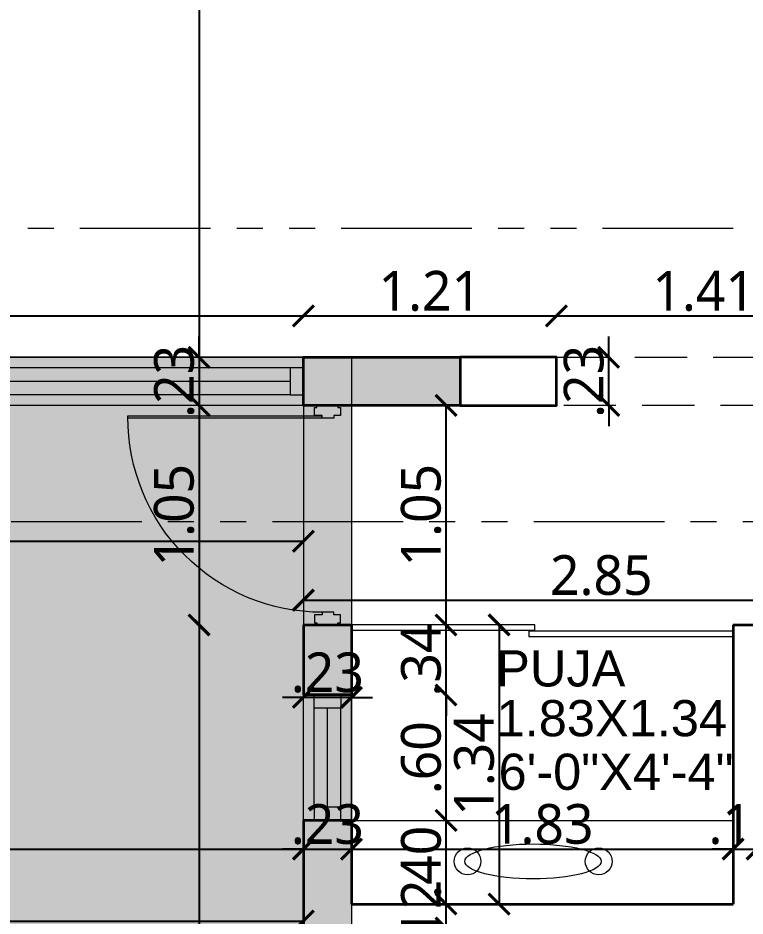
# Model space of a CAD drawing. Extents: x 2450 to 2649, y -7 to 131.
# Drawn here: x 2463.105 to 2466.583, y 58.407 to 62.703 of the extents above; entities that cross this region are included whole.
import ezdxf

# ---------------------------------------------------------------- set-up
doc = ezdxf.new("R2010")
doc.units = 0
doc.header["$MEASUREMENT"] = 0
doc.header["$PDMODE"] = 34
doc.linetypes.add('HIDDEN', pattern=[0.375, 0.25, -0.125])
doc.linetypes.add('PHANTOM2', pattern=[1.25, 0.625, -0.125, 0.125, -0.125, 0.125, -0.125])
for name, color, linetype, lineweight in [('COLUMN', 5, 'Continuous', 35), ('DOOR-WINDOW', 35, 'Continuous', 13), ('FIXTURE', 93, 'Continuous', 9), ('SECTION LINE', 3, 'PHANTOM2', 5), ('TEXT-1', 7, 'Continuous', 9), ('WALL', 30, 'Continuous', 35), ('WINDOW-LINE', 25, 'Continuous', 9)]:
    doc.layers.add(name, color=color, linetype=linetype, lineweight=lineweight)
for name, color, linetype, lineweight, true_color in [('COULMN HATCH', 7, 'Continuous', 13, 0xadadad), ('Hatch architecture', 7, 'Continuous', 15, 0xababab), ('HEATCH BEAM BOTTOM', 7, 'Continuous', 13, 0x92bdc9), ('R.C.C PROJATION', 7, 'HIDDEN', 13, 0xa32900), ('WORKING DIM', 7, 'Continuous', 15, 0x292929)]:
    doc.layers.add(name, color=color, linetype=linetype, lineweight=lineweight, true_color=true_color)
doc.styles.add('ARIAL', font='arial.ttf')
doc.styles.get("Standard").update_dxf_attribs({"font": 'malgunsl.ttf'})
doc.dimstyles.new('R07', dxfattribs={"dimtxt": 0.19, "dimasz": 0.1, "dimexe": 0.18, "dimexo": 0.0625, "dimgap": 0.02, "dimtad": 1, "dimzin": 4, "dimdsep": 46, "dimtxsty": 'Standard', "dimblk": 'ARCHTICK', "dimcen": 0, "dimse1": 1, "dimse2": 1, "dimclrd": 256, "dimclre": 48, "dimclrt": 256, "dimadec": 0, "dimazin": 0, "dimtm": 1e-09, "dimtfac": 1, "dimtix": 1, "dimtmove": 1, "dimatfit": 3, "dimfxl": 0.18, "dimtolj": 1, "dimtzin": 0, "dimlwe": 15, "dimarcsym": 0})

# ---------------------------------------------------------------- blocks, each defined once
blk = doc.blocks.new('*U47')
at = {"layer": 'WINDOW-LINE'}
for p, q in [((175536.9, -38873.47), (175536.9, -38730.75)), ((175545.9, -38873.47), (175545.9, -38730.75))]:
    blk.add_line(p, q, dxfattribs=at)
at = {"layer": 'WINDOW-LINE', "color": 35, "true_color": 0x9d754d}
for p, q in [((175538.9, -38870.97), (175538.9, -38733.25)), ((175543.9, -38870.97), (175543.9, -38733.25))]:
    blk.add_line(p, q, dxfattribs=at)
at = {"layer": 'WINDOW-LINE', "color": 4, "true_color": 0x24ffff}
blk.add_line((175541.4, -38870.97), (175541.4, -38733.25), dxfattribs=at)
at = {"layer": 'WINDOW-LINE'}
for points in [[(175536.9, -38730.75), (175545.9, -38730.75), (175545.9, -38730.75), (175536.9, -38730.75)], [(175536.9, -38873.47), (175545.9, -38873.47), (175545.9, -38873.47), (175536.9, -38873.47)]]:
    blk.add_lwpolyline(points, close=True, dxfattribs=at)
at = {"layer": 'WINDOW-LINE', "color": 35, "true_color": 0x9d754d}
for points in [[(175538.9, -38730.75), (175543.9, -38730.75), (175543.9, -38733.25), (175538.9, -38733.25)], [(175538.9, -38873.47), (175543.9, -38873.47), (175543.9, -38870.97), (175538.9, -38870.97)]]:
    blk.add_lwpolyline(points, close=True, dxfattribs=at)
blk = doc.blocks.new('_ArchTick')
at = {"color": 0, "linetype": 'ByBlock', "const_width": 0.15}
blk.add_lwpolyline([(-0.5, -0.5), (0.5, 0.5)], dxfattribs=at)
blk = doc.blocks.new('*D3888')
at = {"layer": 'DEFPOINTS', "color": 0, "transparency": 16777216}
for p in [(2464.4701, 59.7996), (2460.8228, 59.6246), (2464.4701, 58.7273)]:
    blk.add_point(p, dxfattribs=at)
at = {"layer": 'WORKING DIM', "lineweight": -2, "transparency": 16777216}
blk.add_line((2460.8228, 58.7273), (2464.4701, 58.7273), dxfattribs=at)
at = {"layer": 'WORKING DIM', "lineweight": -2, "transparency": 16777216, "xscale": 0.1, "yscale": 0.1, "zscale": 0.1, "rotation": 180}
blk.add_blockref('_ArchTick', (2460.8228, 58.7273), dxfattribs=at)
at = {"layer": 'WORKING DIM', "lineweight": -2, "transparency": 16777216, "xscale": 0.1, "yscale": 0.1, "zscale": 0.1}
blk.add_blockref('_ArchTick', (2464.4701, 58.7273), dxfattribs=at)
at = {"layer": 'WORKING DIM', "transparency": 16777216, "insert": (2462.6465, 58.8456), "char_height": 0.19, "attachment_point": 5}
blk.add_mtext('\\A1;3.65', dxfattribs=at)
blk = doc.blocks.new('*D3894')
at = {"layer": 'DEFPOINTS', "color": 0, "transparency": 16777216}
for p in [(2464.4701, 59.5055), (2455.1828, 59.4455), (2464.4701, 58.3832)]:
    blk.add_point(p, dxfattribs=at)
at = {"layer": 'WORKING DIM', "lineweight": -2, "transparency": 16777216}
blk.add_line((2455.1828, 58.3832), (2464.4701, 58.3832), dxfattribs=at)
at = {"layer": 'WORKING DIM', "lineweight": -2, "transparency": 16777216, "xscale": 0.1, "yscale": 0.1, "zscale": 0.1, "rotation": 180}
blk.add_blockref('_ArchTick', (2455.1828, 58.3832), dxfattribs=at)
at = {"layer": 'WORKING DIM', "lineweight": -2, "transparency": 16777216, "xscale": 0.1, "yscale": 0.1, "zscale": 0.1}
blk.add_blockref('_ArchTick', (2464.4701, 58.3832), dxfattribs=at)
at = {"layer": 'WORKING DIM', "transparency": 16777216, "insert": (2459.8265, 58.5015), "char_height": 0.19, "attachment_point": 5}
blk.add_mtext('\\A1;9.29', dxfattribs=at)
blk = doc.blocks.new('*D3967')
at = {"layer": 'DEFPOINTS', "color": 0, "transparency": 16777216}
for p in [(2463.6001, 66.4496), (2463.971, 61.0796), (2464.4701, 61.0796)]:
    blk.add_point(p, dxfattribs=at)
at = {"layer": 'WORKING DIM', "lineweight": -2, "transparency": 16777216}
blk.add_line((2463.971, 66.4496), (2463.971, 61.0796), dxfattribs=at)
at = {"layer": 'WORKING DIM', "lineweight": -2, "transparency": 16777216, "xscale": 0.1, "yscale": 0.1, "zscale": 0.1}
for p, rotation in [((2463.971, 66.4496), 90), ((2463.971, 61.0796), 270)]:
    blk.add_blockref('_ArchTick', p, dxfattribs=dict(at, rotation=rotation))
at = {"layer": 'WORKING DIM', "transparency": 16777216, "insert": (2463.8527, 63.7646), "char_height": 0.19, "attachment_point": 5, "rotation": 90}
blk.add_mtext('\\A1;5.37', dxfattribs=at)
blk = doc.blocks.new('*D3968')
at = {"layer": 'DEFPOINTS', "color": 0, "transparency": 16777216}
for p in [(2464.4701, 61.0796), (2463.971, 60.8496), (2464.4701, 60.8496)]:
    blk.add_point(p, dxfattribs=at)
at = {"layer": 'WORKING DIM', "lineweight": -2, "transparency": 16777216}
for p, q in [((2463.971, 61.0796), (2463.971, 61.1796)), ((2463.971, 61.0796), (2463.971, 60.8496)), ((2463.971, 60.8496), (2463.971, 60.7496))]:
    blk.add_line(p, q, dxfattribs=at)
at = {"layer": 'WORKING DIM', "lineweight": -2, "transparency": 16777216, "xscale": 0.1, "yscale": 0.1, "zscale": 0.1}
for p, rotation in [((2463.971, 61.0796), 270), ((2463.971, 60.8496), 90)]:
    blk.add_blockref('_ArchTick', p, dxfattribs=dict(at, rotation=rotation))
at = {"layer": 'WORKING DIM', "transparency": 16777216, "insert": (2463.8527, 60.9646), "char_height": 0.19, "attachment_point": 5, "rotation": 90}
blk.add_mtext('\\A1;.23', dxfattribs=at)
blk = doc.blocks.new('*D3969')
at = {"layer": 'DEFPOINTS', "color": 0, "transparency": 16777216}
for p in [(2464.4701, 60.8496), (2463.971, 59.7996), (2464.4701, 59.7996)]:
    blk.add_point(p, dxfattribs=at)
at = {"layer": 'WORKING DIM', "lineweight": -2, "transparency": 16777216}
blk.add_line((2463.971, 60.8496), (2463.971, 59.7996), dxfattribs=at)
at = {"layer": 'WORKING DIM', "lineweight": -2, "transparency": 16777216, "xscale": 0.1, "yscale": 0.1, "zscale": 0.1}
for p, rotation in [((2463.971, 60.8496), 90), ((2463.971, 59.7996), 270)]:
    blk.add_blockref('_ArchTick', p, dxfattribs=dict(at, rotation=rotation))
at = {"layer": 'WORKING DIM', "transparency": 16777216, "insert": (2463.8522, 60.3246), "char_height": 0.19, "attachment_point": 5, "rotation": 90}
blk.add_mtext('\\A1;1.05', dxfattribs=at)
blk = doc.blocks.new('*D3970')
at = {"layer": 'DEFPOINTS', "color": 0, "transparency": 16777216}
for p in [(2464.4701, 59.7996), (2463.971, 55.6696), (2464.4701, 55.6696)]:
    blk.add_point(p, dxfattribs=at)
at = {"layer": 'WORKING DIM', "lineweight": -2, "transparency": 16777216}
blk.add_line((2463.971, 59.7996), (2463.971, 55.6696), dxfattribs=at)
at = {"layer": 'WORKING DIM', "lineweight": -2, "transparency": 16777216, "xscale": 0.1, "yscale": 0.1, "zscale": 0.1}
for p, rotation in [((2463.971, 59.7996), 90), ((2463.971, 55.6696), 270)]:
    blk.add_blockref('_ArchTick', p, dxfattribs=dict(at, rotation=rotation))
at = {"layer": 'WORKING DIM', "transparency": 16777216, "insert": (2463.8522, 57.7346), "char_height": 0.19, "attachment_point": 5, "rotation": 90}
blk.add_mtext('\\A1;4.13', dxfattribs=at)
blk = doc.blocks.new('*D3983')
at = {"layer": 'DEFPOINTS', "color": 0, "transparency": 16777216}
for p in [(2465.9305, 61.0796), (2465.9426, 61.0796), (2465.9426, 60.8496)]:
    blk.add_point(p, dxfattribs=at)
at = {"layer": 'WORKING DIM', "lineweight": -2, "transparency": 16777216}
for p, q in [((2465.9305, 61.0796), (2465.9305, 61.1796)), ((2465.9305, 60.8496), (2465.9305, 61.0796)), ((2465.9305, 60.8496), (2465.9305, 60.7496))]:
    blk.add_line(p, q, dxfattribs=at)
at = {"layer": 'WORKING DIM', "lineweight": -2, "transparency": 16777216, "xscale": 0.1, "yscale": 0.1, "zscale": 0.1}
for p, rotation in [((2465.9305, 61.0796), 270), ((2465.9305, 60.8496), 90)]:
    blk.add_blockref('_ArchTick', p, dxfattribs=dict(at, rotation=rotation))
at = {"layer": 'WORKING DIM', "transparency": 16777216, "insert": (2465.8122, 60.9646), "char_height": 0.19, "attachment_point": 5, "rotation": 90}
blk.add_mtext('\\A1;.23', dxfattribs=at)
blk = doc.blocks.new('*D4082')
at = {"layer": 'DEFPOINTS', "color": 0, "transparency": 16777216}
for p in [(2464.4701, 60.1999), (2460.8228, 59.8546), (2464.4701, 59.7996)]:
    blk.add_point(p, dxfattribs=at)
at = {"layer": 'WORKING DIM', "lineweight": -2, "transparency": 16777216}
blk.add_line((2460.8228, 60.1999), (2464.4701, 60.1999), dxfattribs=at)
at = {"layer": 'WORKING DIM', "lineweight": -2, "transparency": 16777216, "xscale": 0.1, "yscale": 0.1, "zscale": 0.1, "rotation": 180}
blk.add_blockref('_ArchTick', (2460.8228, 60.1999), dxfattribs=at)
at = {"layer": 'WORKING DIM', "lineweight": -2, "transparency": 16777216, "xscale": 0.1, "yscale": 0.1, "zscale": 0.1}
blk.add_blockref('_ArchTick', (2464.4701, 60.1999), dxfattribs=at)
at = {"layer": 'WORKING DIM', "transparency": 16777216, "insert": (2462.6465, 60.3182), "char_height": 0.19, "attachment_point": 5}
blk.add_mtext('\\A1;3.65', dxfattribs=at)
blk = doc.blocks.new('*D4083')
at = {"layer": 'DEFPOINTS', "color": 0, "transparency": 16777216}
for p in [(2467.3201, 59.9181), (2464.4701, 59.5179), (2467.3201, 59.5179)]:
    blk.add_point(p, dxfattribs=at)
at = {"layer": 'WORKING DIM', "lineweight": -2, "transparency": 16777216}
blk.add_line((2464.4701, 59.9181), (2467.3201, 59.9181), dxfattribs=at)
at = {"layer": 'WORKING DIM', "lineweight": -2, "transparency": 16777216, "xscale": 0.1, "yscale": 0.1, "zscale": 0.1, "rotation": 180}
blk.add_blockref('_ArchTick', (2464.4701, 59.9181), dxfattribs=at)
at = {"layer": 'WORKING DIM', "lineweight": -2, "transparency": 16777216, "xscale": 0.1, "yscale": 0.1, "zscale": 0.1}
blk.add_blockref('_ArchTick', (2467.3201, 59.9181), dxfattribs=at)
at = {"layer": 'WORKING DIM', "transparency": 16777216, "insert": (2465.8951, 60.0364), "char_height": 0.19, "attachment_point": 5}
blk.add_mtext('\\A1;2.85', dxfattribs=at)
blk = doc.blocks.new('*D4087')
at = {"layer": 'DEFPOINTS', "color": 0, "transparency": 16777216}
for p in [(2464.4701, 59.6846), (2464.7001, 59.6846), (2464.4701, 59.453)]:
    blk.add_point(p, dxfattribs=at)
at = {"layer": 'WORKING DIM', "lineweight": -2, "transparency": 16777216}
for p, q in [((2464.4701, 59.453), (2464.3701, 59.453)), ((2464.7001, 59.453), (2464.4701, 59.453)), ((2464.7001, 59.453), (2464.8001, 59.453))]:
    blk.add_line(p, q, dxfattribs=at)
at = {"layer": 'WORKING DIM', "lineweight": -2, "transparency": 16777216, "xscale": 0.1, "yscale": 0.1, "zscale": 0.1}
blk.add_blockref('_ArchTick', (2464.4701, 59.453), dxfattribs=at)
at = {"layer": 'WORKING DIM', "lineweight": -2, "transparency": 16777216, "xscale": 0.1, "yscale": 0.1, "zscale": 0.1, "rotation": 180}
blk.add_blockref('_ArchTick', (2464.7001, 59.453), dxfattribs=at)
at = {"layer": 'WORKING DIM', "transparency": 16777216, "insert": (2464.5851, 59.5713), "char_height": 0.19, "attachment_point": 5}
blk.add_mtext('\\A1;.23', dxfattribs=at)
blk = doc.blocks.new('*D4096')
at = {"layer": 'DEFPOINTS', "color": 0, "transparency": 16777216}
for p in [(2464.4701, 61.2777), (2460.8228, 61.0796), (2464.4701, 61.0796)]:
    blk.add_point(p, dxfattribs=at)
at = {"layer": 'WORKING DIM', "lineweight": -2, "transparency": 16777216}
blk.add_line((2460.8228, 61.2777), (2464.4701, 61.2777), dxfattribs=at)
at = {"layer": 'WORKING DIM', "lineweight": -2, "transparency": 16777216, "xscale": 0.1, "yscale": 0.1, "zscale": 0.1, "rotation": 180}
blk.add_blockref('_ArchTick', (2460.8228, 61.2777), dxfattribs=at)
at = {"layer": 'WORKING DIM', "lineweight": -2, "transparency": 16777216, "xscale": 0.1, "yscale": 0.1, "zscale": 0.1}
blk.add_blockref('_ArchTick', (2464.4701, 61.2777), dxfattribs=at)
at = {"layer": 'WORKING DIM', "transparency": 16777216, "insert": (2462.6465, 61.396), "char_height": 0.19, "attachment_point": 5}
blk.add_mtext('\\A1;3.65', dxfattribs=at)
blk = doc.blocks.new('*D4097')
at = {"layer": 'DEFPOINTS', "color": 0, "transparency": 16777216}
for p in [(2465.6801, 61.2777), (2464.4701, 61.0796), (2465.6801, 60.9646)]:
    blk.add_point(p, dxfattribs=at)
at = {"layer": 'WORKING DIM', "lineweight": -2, "transparency": 16777216}
blk.add_line((2464.4701, 61.2777), (2465.6801, 61.2777), dxfattribs=at)
at = {"layer": 'WORKING DIM', "lineweight": -2, "transparency": 16777216, "xscale": 0.1, "yscale": 0.1, "zscale": 0.1, "rotation": 180}
blk.add_blockref('_ArchTick', (2464.4701, 61.2777), dxfattribs=at)
at = {"layer": 'WORKING DIM', "lineweight": -2, "transparency": 16777216, "xscale": 0.1, "yscale": 0.1, "zscale": 0.1}
blk.add_blockref('_ArchTick', (2465.6801, 61.2777), dxfattribs=at)
at = {"layer": 'WORKING DIM', "transparency": 16777216, "insert": (2465.0751, 61.3962), "char_height": 0.19, "attachment_point": 5}
blk.add_mtext('\\A1;1.21', dxfattribs=at)
blk = doc.blocks.new('*D4098')
at = {"layer": 'DEFPOINTS', "color": 0, "transparency": 16777216}
for p in [(2467.0901, 61.2777), (2465.6801, 60.9646), (2467.0901, 60.9646)]:
    blk.add_point(p, dxfattribs=at)
at = {"layer": 'WORKING DIM', "lineweight": -2, "transparency": 16777216}
blk.add_line((2465.6801, 61.2777), (2467.0901, 61.2777), dxfattribs=at)
at = {"layer": 'WORKING DIM', "lineweight": -2, "transparency": 16777216, "xscale": 0.1, "yscale": 0.1, "zscale": 0.1, "rotation": 180}
blk.add_blockref('_ArchTick', (2465.6801, 61.2777), dxfattribs=at)
at = {"layer": 'WORKING DIM', "lineweight": -2, "transparency": 16777216, "xscale": 0.1, "yscale": 0.1, "zscale": 0.1}
blk.add_blockref('_ArchTick', (2467.0901, 61.2777), dxfattribs=at)
at = {"layer": 'WORKING DIM', "transparency": 16777216, "insert": (2466.3851, 61.3962), "char_height": 0.19, "attachment_point": 5}
blk.add_mtext('\\A1;1.41', dxfattribs=at)
blk = doc.blocks.new('*D4106')
at = {"layer": 'DEFPOINTS', "color": 0, "transparency": 16777216}
for p in [(2454.5828, 59.8871), (2473.6501, 59.8871), (2473.6501, 54.6337)]:
    blk.add_point(p, dxfattribs=at)
at = {"layer": 'WORKING DIM', "lineweight": -2, "transparency": 16777216}
blk.add_line((2454.5828, 54.6337), (2473.6501, 54.6337), dxfattribs=at)
at = {"layer": 'WORKING DIM', "lineweight": -2, "transparency": 16777216, "xscale": 0.1, "yscale": 0.1, "zscale": 0.1, "rotation": 180}
blk.add_blockref('_ArchTick', (2454.5828, 54.6337), dxfattribs=at)
at = {"layer": 'WORKING DIM', "lineweight": -2, "transparency": 16777216, "xscale": 0.1, "yscale": 0.1, "zscale": 0.1}
blk.add_blockref('_ArchTick', (2473.6501, 54.6337), dxfattribs=at)
at = {"layer": 'WORKING DIM', "transparency": 16777216, "insert": (2464.1165, 54.7525), "char_height": 0.19, "attachment_point": 5}
blk.add_mtext('\\A1;19.07', dxfattribs=at)
blk = doc.blocks.new('*U29')
at = {"layer": 'WINDOW-LINE'}
for p, q in [((175536.9, -38809.01), (175536.9, -38785.53)), ((175545.9, -38809.01), (175545.9, -38785.53))]:
    blk.add_line(p, q, dxfattribs=at)
at = {"layer": 'WINDOW-LINE', "color": 35, "true_color": 0x9d754d}
for p, q in [((175538.9, -38806.51), (175538.9, -38788.03)), ((175543.9, -38806.51), (175543.9, -38788.03))]:
    blk.add_line(p, q, dxfattribs=at)
at = {"layer": 'WINDOW-LINE', "color": 4, "true_color": 0x24ffff}
blk.add_line((175541.4, -38806.51), (175541.4, -38788.03), dxfattribs=at)
at = {"layer": 'WINDOW-LINE'}
for points in [[(175536.9, -38785.53), (175545.9, -38785.53), (175545.9, -38785.53), (175536.9, -38785.53)], [(175536.9, -38809.01), (175545.9, -38809.01), (175545.9, -38809.01), (175536.9, -38809.01)]]:
    blk.add_lwpolyline(points, close=True, dxfattribs=at)
at = {"layer": 'WINDOW-LINE', "color": 35, "true_color": 0x9d754d}
for points in [[(175538.9, -38785.53), (175543.9, -38785.53), (175543.9, -38788.03), (175538.9, -38788.03)], [(175538.9, -38809.01), (175543.9, -38809.01), (175543.9, -38806.51), (175538.9, -38806.51)]]:
    blk.add_lwpolyline(points, close=True, dxfattribs=at)
blk = doc.blocks.new('*U15')
at = {"layer": 'DOOR-WINDOW'}
for points in [[(0.0492, 0.954), (0.0492, 0.0263), (0.0605, 0.0263), (0.0605, 0.954), (0.0492, 0.954)], [(0, 0.05), (0, -0.05), (0.0105, -0.05), (0.0105, -0.0625), (0.048, -0.0625), (0.048, -0.0313), (0.0605, -0.0313), (0.0605, 0.025), (0.048, 0.025), (0.048, 0.0625), (0.0105, 0.0625), (0.0105, 0.05)], [(1.05, 0.05), (1.05, -0.05), (1.0395, -0.05), (1.0395, -0.0625), (1.002, -0.0625), (1.002, -0.0313), (0.9895, -0.0313), (0.9895, 0.025), (1.002, 0.025), (1.002, 0.0625), (1.0395, 0.0625), (1.0395, 0.05)]]:
    blk.add_lwpolyline(points, close=True, dxfattribs=at)
blk.add_arc((0.0605, 0.025), 0.929, 360, 90.3667, dxfattribs=at)
blk = doc.blocks.new('*D4502')
at = {"layer": 'DEFPOINTS', "color": 0, "transparency": 16777216}
for p in [(2464.7001, 58.4646), (2465.1524, 58.4646), (2464.7001, 58.3496)]:
    blk.add_point(p, dxfattribs=at)
at = {"layer": 'WORKING DIM', "lineweight": -2, "transparency": 16777216}
for p, q in [((2465.1524, 58.4646), (2465.1524, 58.5646)), ((2465.1524, 58.3496), (2465.1524, 58.4646)), ((2465.1524, 58.3496), (2465.1524, 58.2496))]:
    blk.add_line(p, q, dxfattribs=at)
at = {"layer": 'WORKING DIM', "lineweight": -2, "transparency": 16777216, "xscale": 0.1, "yscale": 0.1, "zscale": 0.1}
for p, rotation in [((2465.1524, 58.4646), 270), ((2465.1524, 58.3496), 90)]:
    blk.add_blockref('_ArchTick', p, dxfattribs=dict(at, rotation=rotation))
at = {"layer": 'WORKING DIM', "transparency": 16777216, "insert": (2465.0339, 58.4071), "char_height": 0.19, "attachment_point": 5, "rotation": 90}
blk.add_mtext('\\A1;.12', dxfattribs=at)
blk = doc.blocks.new('*D4503')
at = {"layer": 'DEFPOINTS', "color": 0, "transparency": 16777216}
for p in [(2464.7001, 58.8646), (2465.1524, 58.8646), (2464.7001, 58.4646)]:
    blk.add_point(p, dxfattribs=at)
at = {"layer": 'WORKING DIM', "lineweight": -2, "transparency": 16777216}
blk.add_line((2465.1524, 58.4646), (2465.1524, 58.8646), dxfattribs=at)
at = {"layer": 'WORKING DIM', "lineweight": -2, "transparency": 16777216, "xscale": 0.1, "yscale": 0.1, "zscale": 0.1}
for p, rotation in [((2465.1524, 58.8646), 90), ((2465.1524, 58.4646), 270)]:
    blk.add_blockref('_ArchTick', p, dxfattribs=dict(at, rotation=rotation))
at = {"layer": 'WORKING DIM', "transparency": 16777216, "insert": (2465.0341, 58.6646), "char_height": 0.19, "attachment_point": 5, "rotation": 90}
blk.add_mtext('\\A1;.40', dxfattribs=at)
blk = doc.blocks.new('*D4504')
at = {"layer": 'DEFPOINTS', "color": 0, "transparency": 16777216}
for p in [(2464.7001, 59.4646), (2465.1524, 59.4646), (2464.7001, 58.8646)]:
    blk.add_point(p, dxfattribs=at)
at = {"layer": 'WORKING DIM', "lineweight": -2, "transparency": 16777216}
blk.add_line((2465.1524, 58.8646), (2465.1524, 59.4646), dxfattribs=at)
at = {"layer": 'WORKING DIM', "lineweight": -2, "transparency": 16777216, "xscale": 0.1, "yscale": 0.1, "zscale": 0.1}
for p, rotation in [((2465.1524, 59.4646), 90), ((2465.1524, 58.8646), 270)]:
    blk.add_blockref('_ArchTick', p, dxfattribs=dict(at, rotation=rotation))
at = {"layer": 'WORKING DIM', "transparency": 16777216, "insert": (2465.0341, 59.1646), "char_height": 0.19, "attachment_point": 5, "rotation": 90}
blk.add_mtext('\\A1;.60', dxfattribs=at)
blk = doc.blocks.new('*D4505')
at = {"layer": 'DEFPOINTS', "color": 0, "transparency": 16777216}
for p in [(2464.7001, 59.7996), (2465.1524, 59.7996), (2464.7001, 59.4646)]:
    blk.add_point(p, dxfattribs=at)
at = {"layer": 'WORKING DIM', "lineweight": -2, "transparency": 16777216}
for p, q in [((2465.1524, 59.7996), (2465.1524, 59.8996)), ((2465.1524, 59.4646), (2465.1524, 59.7996)), ((2465.1524, 59.4646), (2465.1524, 59.3646))]:
    blk.add_line(p, q, dxfattribs=at)
at = {"layer": 'WORKING DIM', "lineweight": -2, "transparency": 16777216, "xscale": 0.1, "yscale": 0.1, "zscale": 0.1}
for p, rotation in [((2465.1524, 59.7996), 270), ((2465.1524, 59.4646), 90)]:
    blk.add_blockref('_ArchTick', p, dxfattribs=dict(at, rotation=rotation))
at = {"layer": 'WORKING DIM', "transparency": 16777216, "insert": (2465.0341, 59.6321), "char_height": 0.19, "attachment_point": 5, "rotation": 90}
blk.add_mtext('\\A1;.34', dxfattribs=at)
blk = doc.blocks.new('*D4506')
at = {"layer": 'DEFPOINTS', "color": 0, "transparency": 16777216}
for p in [(2464.8451, 60.8496), (2465.1524, 60.8496), (2464.7001, 59.7996)]:
    blk.add_point(p, dxfattribs=at)
at = {"layer": 'WORKING DIM', "lineweight": -2, "transparency": 16777216}
blk.add_line((2465.1524, 59.7996), (2465.1524, 60.8496), dxfattribs=at)
at = {"layer": 'WORKING DIM', "lineweight": -2, "transparency": 16777216, "xscale": 0.1, "yscale": 0.1, "zscale": 0.1}
for p, rotation in [((2465.1524, 60.8496), 90), ((2465.1524, 59.7996), 270)]:
    blk.add_blockref('_ArchTick', p, dxfattribs=dict(at, rotation=rotation))
at = {"layer": 'WORKING DIM', "transparency": 16777216, "insert": (2465.0336, 60.3246), "char_height": 0.19, "attachment_point": 5, "rotation": 90}
blk.add_mtext('\\A1;1.05', dxfattribs=at)
blk = doc.blocks.new('*D4507')
at = {"layer": 'DEFPOINTS', "color": 0, "transparency": 16777216}
for p in [(2464.7001, 59.7996), (2464.7001, 58.4646), (2465.4064, 58.4646)]:
    blk.add_point(p, dxfattribs=at)
at = {"layer": 'WORKING DIM', "lineweight": -2, "transparency": 16777216}
blk.add_line((2465.4064, 59.7996), (2465.4064, 58.4646), dxfattribs=at)
at = {"layer": 'WORKING DIM', "lineweight": -2, "transparency": 16777216, "xscale": 0.1, "yscale": 0.1, "zscale": 0.1}
for p, rotation in [((2465.4064, 59.7996), 90), ((2465.4064, 58.4646), 270)]:
    blk.add_blockref('_ArchTick', p, dxfattribs=dict(at, rotation=rotation))
at = {"layer": 'WORKING DIM', "transparency": 16777216, "insert": (2465.2876, 59.1321), "char_height": 0.19, "attachment_point": 5, "rotation": 90}
blk.add_mtext('\\A1;1.34', dxfattribs=at)
blk = doc.blocks.new('*D4508')
at = {"layer": 'DEFPOINTS', "color": 0, "transparency": 16777216}
for p in [(2464.4701, 58.8646), (2464.7001, 58.8646), (2464.7001, 58.7273)]:
    blk.add_point(p, dxfattribs=at)
at = {"layer": 'WORKING DIM', "lineweight": -2, "transparency": 16777216}
for p, q in [((2464.4701, 58.7273), (2464.3701, 58.7273)), ((2464.4701, 58.7273), (2464.7001, 58.7273)), ((2464.7001, 58.7273), (2464.8001, 58.7273))]:
    blk.add_line(p, q, dxfattribs=at)
at = {"layer": 'WORKING DIM', "lineweight": -2, "transparency": 16777216, "xscale": 0.1, "yscale": 0.1, "zscale": 0.1}
blk.add_blockref('_ArchTick', (2464.4701, 58.7273), dxfattribs=at)
at = {"layer": 'WORKING DIM', "lineweight": -2, "transparency": 16777216, "xscale": 0.1, "yscale": 0.1, "zscale": 0.1, "rotation": 180}
blk.add_blockref('_ArchTick', (2464.7001, 58.7273), dxfattribs=at)
at = {"layer": 'WORKING DIM', "transparency": 16777216, "insert": (2464.5851, 58.8456), "char_height": 0.19, "attachment_point": 5}
blk.add_mtext('\\A1;.23', dxfattribs=at)
blk = doc.blocks.new('*D4509')
at = {"layer": 'DEFPOINTS', "color": 0, "transparency": 16777216}
for p in [(2464.7001, 58.8646), (2466.5251, 58.7273), (2466.5251, 58.4646)]:
    blk.add_point(p, dxfattribs=at)
at = {"layer": 'WORKING DIM', "lineweight": -2, "transparency": 16777216}
blk.add_line((2464.7001, 58.7273), (2466.5251, 58.7273), dxfattribs=at)
at = {"layer": 'WORKING DIM', "lineweight": -2, "transparency": 16777216, "xscale": 0.1, "yscale": 0.1, "zscale": 0.1, "rotation": 180}
blk.add_blockref('_ArchTick', (2464.7001, 58.7273), dxfattribs=at)
at = {"layer": 'WORKING DIM', "lineweight": -2, "transparency": 16777216, "xscale": 0.1, "yscale": 0.1, "zscale": 0.1}
blk.add_blockref('_ArchTick', (2466.5251, 58.7273), dxfattribs=at)
at = {"layer": 'WORKING DIM', "transparency": 16777216, "insert": (2465.6126, 58.8461), "char_height": 0.19, "attachment_point": 5}
blk.add_mtext('\\A1;1.83', dxfattribs=at)
blk = doc.blocks.new('*D4510')
at = {"layer": 'DEFPOINTS', "color": 0, "transparency": 16777216}
for p in [(2466.6401, 58.7273), (2466.5251, 58.4646), (2466.6401, 58.4646)]:
    blk.add_point(p, dxfattribs=at)
at = {"layer": 'WORKING DIM', "lineweight": -2, "transparency": 16777216}
for p, q in [((2466.5251, 58.7273), (2466.4251, 58.7273)), ((2466.5251, 58.7273), (2466.6401, 58.7273)), ((2466.6401, 58.7273), (2466.7401, 58.7273))]:
    blk.add_line(p, q, dxfattribs=at)
at = {"layer": 'WORKING DIM', "lineweight": -2, "transparency": 16777216, "xscale": 0.1, "yscale": 0.1, "zscale": 0.1}
blk.add_blockref('_ArchTick', (2466.5251, 58.7273), dxfattribs=at)
at = {"layer": 'WORKING DIM', "lineweight": -2, "transparency": 16777216, "xscale": 0.1, "yscale": 0.1, "zscale": 0.1, "rotation": 180}
blk.add_blockref('_ArchTick', (2466.6401, 58.7273), dxfattribs=at)
at = {"layer": 'WORKING DIM', "transparency": 16777216, "insert": (2466.5826, 58.8458), "char_height": 0.19, "attachment_point": 5}
blk.add_mtext('\\A1;.12', dxfattribs=at)

msp = doc.modelspace()

# ---------------------------------------------------------------- hatches: boundary and pattern name
at = {"layer": 'COULMN HATCH', "ltscale": 0.001}
h = msp.add_hatch(color=256, dxfattribs=at)
h.dxf.hatch_style = 1
h.paths.add_polyline_path([(2468.0201, 70.9396), (2468.0201, 70.4896), (2468.2501, 70.4896), (2468.2501, 70.9396)])
h.paths.add_polyline_path([(2473.0501, 70.1946), (2472.8201, 70.1946), (2472.8201, 70.7196), (2473.0501, 70.7196)])
h.paths.add_polyline_path([(2463.5601, 70.7196), (2463.5601, 70.4896), (2463.0351, 70.4896), (2463.0351, 70.7196)])
h.paths.add_polyline_path([(2460.5928, 71.1596), (2460.8228, 71.1596), (2460.8228, 70.6346), (2460.5928, 70.6346)])
h.paths.add_polyline_path([(2455.1828, 71.4546), (2455.4128, 71.4546), (2455.4128, 70.9296), (2455.1828, 70.9296)])
h.paths.add_polyline_path([(2472.8201, 67.0496), (2473.0501, 67.0496), (2473.0501, 66.4496), (2472.8201, 66.4496)])
h.paths.add_polyline_path([(2467.7201, 66.4496), (2467.7201, 66.6796), (2468.4701, 66.6796), (2468.4701, 66.4496)])
h.paths.add_polyline_path([(2463.1501, 66.4496), (2462.9201, 66.4496), (2462.9201, 67.1996), (2463.1501, 67.1996)])
h.paths.add_polyline_path([(2460.8228, 66.4496), (2460.5928, 66.4496), (2460.5928, 67.1996), (2460.8228, 67.1996)])
h.paths.add_polyline_path([(2455.1828, 66.6796), (2455.4128, 66.6796), (2455.4128, 66.0796), (2455.1828, 66.0796)])
h.paths.add_polyline_path([(2460.8228, 63.8046), (2460.5928, 63.8046), (2460.5928, 64.5546), (2460.8228, 64.5546)])
h.paths.add_polyline_path([(2455.1828, 64.6296), (2455.4128, 64.6296), (2455.4128, 64.1046), (2455.1828, 64.1046)])
h.paths.add_polyline_path([(2460.5928, 60.2246), (2460.8228, 60.2246), (2460.8228, 59.6246), (2460.5928, 59.6246)])
h.paths.add_polyline_path([(2455.7828, 59.8546), (2455.7828, 59.6246), (2455.1828, 59.6246), (2455.1828, 59.8546)])
h.paths.add_polyline_path([(2470.1301, 61.0796), (2470.1301, 60.8496), (2469.5301, 60.8496), (2469.5301, 61.0796)])
h.paths.add_polyline_path([(2465.2201, 61.0796), (2465.2201, 60.8496), (2464.4701, 60.8496), (2464.4701, 61.0796)])
h.paths.add_polyline_path([(2472.8201, 61.0796), (2473.0501, 61.0796), (2473.0501, 60.5546), (2472.8201, 60.5546)])
h.paths.add_polyline_path([(2469.9001, 56.4996), (2470.1301, 56.4996), (2470.1301, 56.2696), (2469.9001, 56.2696)])
h.paths.add_polyline_path([(2464.4701, 56.8696), (2464.7001, 56.8696), (2464.7001, 56.2696), (2464.4701, 56.2696)])
at = {"layer": 'HEATCH BEAM BOTTOM', "ltscale": 10}
h = msp.add_hatch(dxfattribs=at)
h.set_pattern_fill('ANSI33', color=256, scale=0.424953)
h.set_pattern_definition([(45, (522.84511, 170.54396), (-0.075121827, 0.075121827), []), (45, (522.92023, 170.54396), (-0.075121827, 0.075121827), [0.0531191533, -0.0265595766])])
h.paths.add_polyline_path([(2473.0501, 61.0796), (2473.6501, 61.0796), (2473.6501, 55.6696), (2454.5828, 55.6696), (2454.5828, 59.8546), (2460.5928, 59.8546), (2460.5928, 61.0796), (2464.4701, 61.0796), (2464.7001, 61.0796), (2464.7001, 56.4992), (2472.8224, 56.4992), (2472.8201, 60.2496), (2472.8201, 61.0796)])

# ---------------------------------------------------------------- linework, layer by layer
at = {"layer": 'COLUMN'}
msp.add_lwpolyline([(2465.2201, 61.0796), (2465.2201, 60.8496), (2464.4701, 60.8496), (2464.4701, 61.0796)], close=True, dxfattribs=at)
at = {"layer": 'DOOR-WINDOW'}
msp.add_line((2464.7001, 58.8646), (2466.5251, 58.8646), dxfattribs=at)
for centre in [(2465.2552, 58.6684), (2465.8827, 58.6684)]:
    msp.add_circle(centre, 0.0641, dxfattribs=at)
msp.add_ellipse((2465.5689, 58.6684), major_axis=(0.3262, 0), ratio=0.255733, dxfattribs=at)
at = {"layer": 'FIXTURE', "color": 140}
for points in [[(2464.7001, 59.775), (2465.5778, 59.775), (2465.5778, 59.7996), (2464.7001, 59.7996)], [(2466.5251, 59.769), (2465.5482, 59.769), (2465.5482, 59.7444), (2466.5251, 59.7444)]]:
    msp.add_lwpolyline(points, close=True, dxfattribs=at)
at = {"layer": 'Hatch architecture'}
msp.add_line((2464.4701, 60.8496), (2464.4701, 59.7996), dxfattribs=at)
msp.add_line((2464.4701, 60.8496), (2464.4701, 59.7996), dxfattribs=at)
at = {"layer": 'HEATCH BEAM BOTTOM', "ltscale": 10}
msp.add_lwpolyline([(2473.0501, 60.4796), (2473.0501, 60.8496), (2473.6501, 60.8496), (2473.6501, 55.6696), (2455.1828, 55.6696), (2455.1828, 59.8546), (2460.5928, 59.8546), (2460.5928, 61.0796), (2464.4701, 61.0796), (2464.7001, 61.0796), (2464.7001, 56.4992), (2472.8224, 56.4992), (2472.8201, 60.2496), (2472.8201, 60.8496), (2473.0501, 60.8496)], dxfattribs=at)
at = {"layer": 'R.C.C PROJATION'}
for p, q in [((2465.6801, 61.0796), (2467.0901, 61.0796)), ((2467.0901, 60.8496), (2465.6801, 60.8496))]:
    msp.add_line(p, q, dxfattribs=at)
at = {"layer": 'SECTION LINE'}
for points in [[(2450.9014, 62.57), (2450.9014, 61.6972), (2477.4113, 61.6972), (2477.4113, 62.5781)], [(2477.4468, 60.8356), (2477.4468, 60.2921), (2450.9229, 60.2921), (2450.9229, 61.0278)]]:
    msp.add_lwpolyline(points, dxfattribs=at)
at = {"layer": 'WALL'}
for p, q in [((2464.4701, 59.7996), (2464.4701, 59.4646)), ((2464.4701, 59.7996), (2464.7001, 59.7996)), ((2464.7001, 59.7996), (2464.7001, 59.4646)), ((2466.5251, 59.7996), (2467.3201, 59.7996)), ((2466.5251, 59.7996), (2466.5251, 58.4646)), ((2464.7001, 59.4646), (2464.4701, 59.4646)), ((2464.4701, 58.8646), (2464.4701, 56.2696)), ((2464.7001, 58.8646), (2464.4701, 58.8646)), ((2464.7001, 58.8646), (2464.7001, 58.4646)), ((2464.7001, 58.4646), (2466.5251, 58.4646))]:
    msp.add_line(p, q, dxfattribs=at)
msp.add_lwpolyline([(2465.2201, 60.8496), (2465.6801, 60.8496), (2465.6801, 61.0796), (2465.2201, 61.0796)], close=True, dxfattribs=at)

# ---------------------------------------------------------------- block references
at = {"layer": 'DOOR-WINDOW', "xscale": 0.02555555555552771, "yscale": 0.02555555555552771, "zscale": 0.02555555555552771, "rotation": 89.99999999999997}
msp.add_blockref('*U47', (1471.037, -4425.0933), dxfattribs=at)
at = {"layer": 'DOOR-WINDOW', "xscale": 0.02555555555552771, "yscale": 0.02555555555552771, "zscale": 0.02555555555552771}
msp.add_blockref('*U29', (-2021.4729, 1050.6504), dxfattribs=at)
at = {"layer": 'WINDOW-LINE', "xscale": -1, "rotation": 90}
msp.add_blockref('*U15', (2464.5851, 60.8496), dxfattribs=at)

# ---------------------------------------------------------------- texts
at = {"layer": 'TEXT-1', "color": 18, "ltscale": 10, "true_color": 0x000000, "attachment_point": 1, "style": 'ARIAL'}
for s, insert, char_height, width in [('\\A1;PUJA', (2465.3923, 59.6783), 0.17311, 2.118194), ('\\A1;1.83X1.34', (2465.3941, 59.4401), 0.173107, 2.378194)]:
    msp.add_mtext(s, dxfattribs=dict(at, insert=insert, char_height=char_height, width=width))
at = {"layer": 'TEXT-1', "color": 146, "ltscale": 10, "true_color": 0x105689, "insert": (2465.4035, 59.1838), "char_height": 0.173107, "width": 2.378194, "attachment_point": 1, "style": 'ARIAL'}
msp.add_mtext('\\A1;6\'-0"X4\'-4"', dxfattribs=at)

# ---------------------------------------------------------------- dimensions: what is measured, and where the dimension line sits
at = {"layer": 'WORKING DIM'}
for base, p1, p2, picture, middle in [((2463.971, 61.0796), (2463.6001, 66.4496), (2464.4701, 61.0796), '*D3967', (2463.8527, 63.7646)), ((2463.971, 60.8496), (2464.4701, 61.0796), (2464.4701, 60.8496), '*D3968', (2463.8527, 60.9646)), ((2465.9305, 61.0796), (2465.9426, 60.8496), (2465.9426, 61.0796), '*D3983', (2465.8122, 60.9646)), ((2463.971, 59.7996), (2464.4701, 60.8496), (2464.4701, 59.7996), '*D3969', (2463.8522, 60.3246)), ((2465.1524, 60.8496), (2464.7001, 59.7996), (2464.8451, 60.8496), '*D4506', (2465.0336, 60.3246)), ((2465.1523853277, 59.7996409112), (2464.7000772379, 59.4646409112), (2464.7000772379, 59.7996409112), '*D4505', (2465.0340916499, 59.6321409112)), ((2463.971, 55.6696), (2464.4701, 59.7996), (2464.4701, 55.6696), '*D3970', (2463.8522, 57.7346)), ((2465.406448649, 58.4646409112), (2464.7000772379, 59.7996409112), (2464.7000772379, 58.4646409112), '*D4507', (2465.2876383159, 59.1321409112)), ((2465.1524, 59.4646), (2464.7001, 58.8646), (2464.7001, 59.4646), '*D4504', (2465.0341, 59.1646)), ((2465.1524, 58.8646), (2464.7001, 58.4646), (2464.7001, 58.8646), '*D4503', (2465.0341, 58.6646)), ((2465.1523853277, 58.4646409112), (2464.7000772379, 58.3496409112), (2464.7000772379, 58.4646409112), '*D4502', (2465.0338979042, 58.4071409112))]:
    dim = msp.add_linear_dim(base=base, p1=p1, p2=p2, angle=90, dimstyle='R07', override={"dimpost": '\\X'}, dxfattribs=at)
    dim.commit()
    dim.dimension.update_dxf_attribs({"geometry": picture, "text_midpoint": middle})
for base, p1, p2, picture, middle in [((2464.4701, 61.2777), (2460.8228, 61.0796), (2464.4701, 61.0796), '*D4096', (2462.6465, 61.396)), ((2465.6801, 61.2777), (2464.4701, 61.0796), (2465.6801, 60.9646), '*D4097', (2465.0751, 61.3962)), ((2467.0901, 61.2777), (2465.6801, 60.9646), (2467.0901, 60.9646), '*D4098', (2466.3851, 61.3962)), ((2464.4701, 60.1999), (2460.8228, 59.8546), (2464.4701, 59.7996), '*D4082', (2462.6465, 60.3182)), ((2467.3201, 59.9181), (2464.4701, 59.5179), (2467.3201, 59.5179), '*D4083', (2465.8951, 60.0364)), ((2473.6501, 54.6337), (2454.5828, 59.8871), (2473.6501, 59.8871), '*D4106', (2464.1165, 54.7525)), ((2464.4701, 58.7273), (2460.8228, 59.6246), (2464.4701, 59.7996), '*D3888', (2462.6465, 58.8456)), ((2464.4701, 59.453), (2464.7001, 59.6846), (2464.4701, 59.6846), '*D4087', (2464.5851, 59.5713)), ((2464.4701, 58.3832), (2455.1828, 59.4455), (2464.4701, 59.5055), '*D3894', (2459.8265, 58.5015)), ((2464.7001, 58.7273), (2464.4701, 58.8646), (2464.7001, 58.8646), '*D4508', (2464.5851, 58.8456)), ((2466.5250772379, 58.7272852488), (2464.7000772379, 58.8646409112), (2466.5250772379, 58.4646409112), '*D4509', (2465.6125772379, 58.8460955819)), ((2466.6400772379, 58.7272852488), (2466.5250772379, 58.4646409112), (2466.6400772379, 58.4646409112), '*D4510', (2466.5825772379, 58.8457726723))]:
    dim = msp.add_linear_dim(base=base, p1=p1, p2=p2, dimstyle='R07', override={"dimpost": '\\X'}, dxfattribs=at)
    dim.commit()
    dim.dimension.update_dxf_attribs({"geometry": picture, "text_midpoint": middle})

doc.saveas('drawing.dxf')
